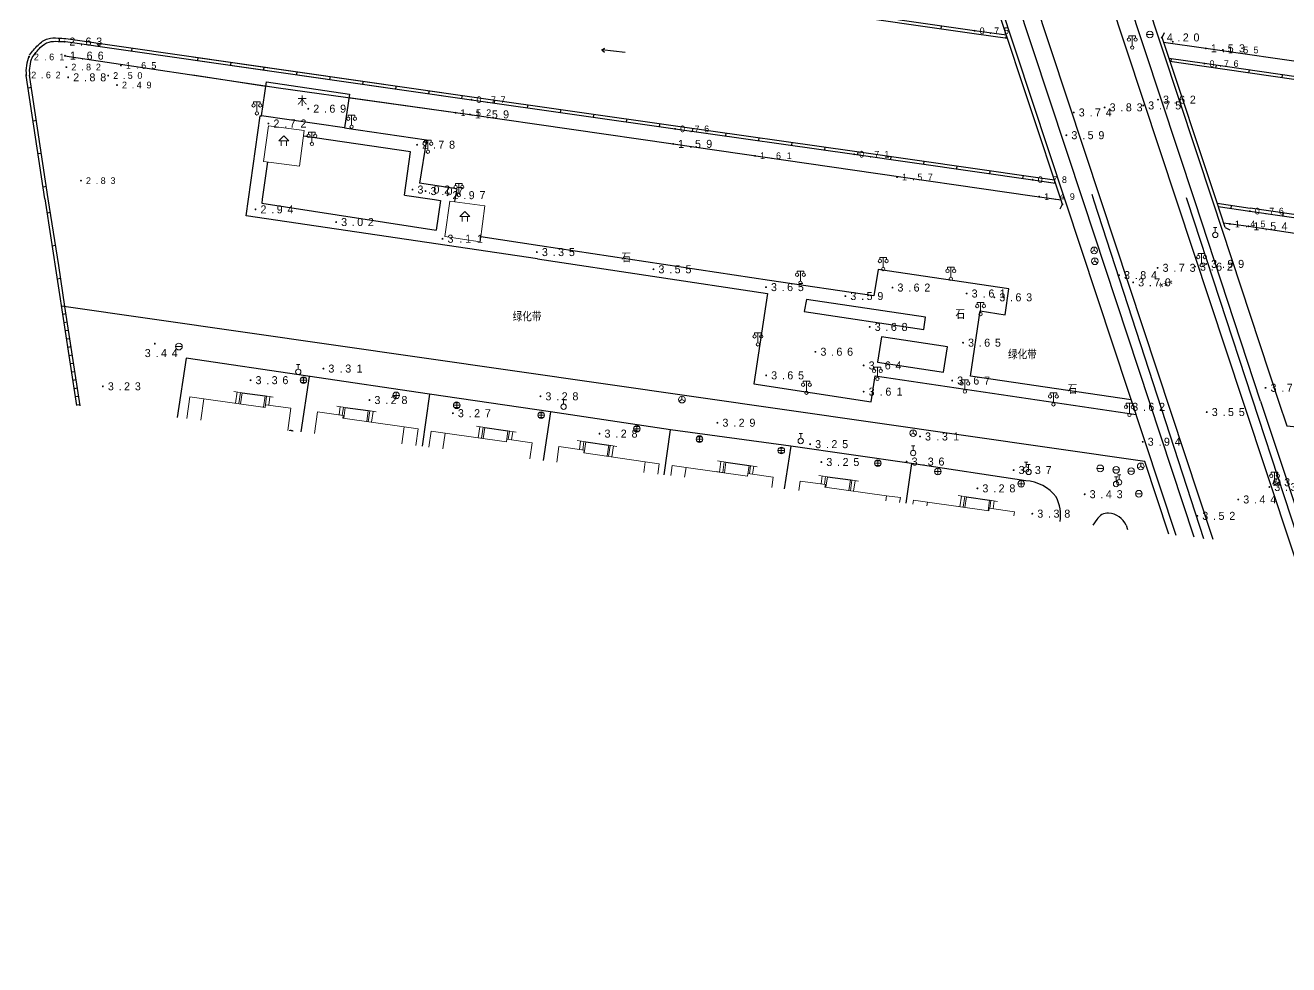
# Model space of a CAD drawing. Header units: metres. Extents: x 342272 to 345188, y 671156 to 672490.
# Drawn here: x 344619.8 to 344809.2, y 671955.6 to 672096.4 of the extents above; entities that cross this region are included whole.
import ezdxf
from ezdxf.enums import TextEntityAlignment as Align

# ---------------------------------------------------------------- set-up
doc = ezdxf.new("R2010")
doc.units = ezdxf.units.M
doc.header["$LTSCALE"] = 0.5
doc.header["$MEASUREMENT"] = 0
doc.layers.add('00-地形', color=251, linetype='Continuous')
doc.layers.add('00-现状标高', color=2, linetype='Continuous', lineweight=0, plot=False)
for name, color, linetype, lineweight in [('公共设施纪念物', 8, 'Continuous', 0), ('普通房屋', 8, 'Continuous', 0), ('通讯及其他管线设施', 252, 'Continuous', 0)]:
    doc.layers.add(name, color=color, linetype=linetype, lineweight=lineweight)
doc.styles.add('Style-MCS_Chinese1', font='MCS_Chinese1.shx', dxfattribs={"bigfont": 'MCS_Chinese1big.shx'})
doc.styles.add('正等线体2.0', font='MCS_Chinese1.shx', dxfattribs={"height": 2, "bigfont": 'MCS_Chinese1big.shx'})
doc.styles.add('正等线体2.4', font='MCS_Chinese1.shx', dxfattribs={"height": 2.4, "bigfont": 'MCS_Chinese1big.shx'})
doc.styles.add('细等线体2.5', font='MCS_Chinese1.shx', dxfattribs={"height": 2.5, "bigfont": 'MCS_Chinese1big.shx'})

# ---------------------------------------------------------------- blocks, each defined once
blk = doc.blocks.new('155210_1')
at = {"layer": '公共设施纪念物', "lineweight": 0}
for p, q in [((-1, 2.9), (-1, 3.5)), ((-1, 3.5), (1, 3.5)), ((0, 0.5), (0, 3.5)), ((1, 3.5), (1, 2.9))]:
    blk.add_line(p, q, dxfattribs=at)
for centre in [(-1, 2.4), (0, 0), (1, 2.4)]:
    blk.add_circle(centre, 0.5, dxfattribs=at)
blk = doc.blocks.new('213400_3')
at = {"layer": '00-现状标高', "linetype": 'Continuous', "lineweight": 0}
h = blk.add_hatch(color=256, dxfattribs=at)
edge = h.paths.add_edge_path()
edge.add_arc((0, 0), 0.3, 0, 360)
blk = doc.blocks.new('174700')
at = {"layer": '通讯及其他管线设施', "linetype": 'Continuous', "lineweight": 0}
for p, q in [((0, 1), (-0.38, 0.18)), ((-0.38, 0.18), (0.38, -0.18)), ((0, -1), (0.38, -0.18))]:
    blk.add_line(p, q, dxfattribs=at)
blk.add_circle((0, 0), 1, dxfattribs=at)
blk = doc.blocks.new('174201')
at = {"layer": '通讯及其他管线设施', "linetype": 'Continuous', "lineweight": 0}
for p, q in [((-1, 0), (1, 0)), ((-0.7, 0.7), (0.7, 0.7)), ((0, -1), (0, 1)), ((-0.7, -0.7), (0.7, -0.7))]:
    blk.add_line(p, q, dxfattribs=at)
blk.add_circle((0, 0), 1, dxfattribs=at)
blk = doc.blocks.new('174100')
at = {"layer": '通讯及其他管线设施', "lineweight": 0}
blk.add_line((-1, 0), (1, 0), dxfattribs=at)
blk.add_circle((0, 0), 1, dxfattribs=at)
blk = doc.blocks.new('175300')
at = {"layer": '通讯及其他管线设施', "lineweight": 0}
for p, q in [((-0.5, 2.2), (0.5, 2.2)), ((0, 0.8), (0, 2.2))]:
    blk.add_line(p, q, dxfattribs=at)
blk.add_circle((0, 0), 0.8, dxfattribs=at)
blk = doc.blocks.new('174200')
at = {"layer": '通讯及其他管线设施', "lineweight": 0}
for p, q in [((-1, 0), (1, 0)), ((0, 1), (0, -1))]:
    blk.add_line(p, q, dxfattribs=at)
blk.add_circle((0, 0), 1, dxfattribs=at)
blk = doc.blocks.new('174601')
at = {"layer": '通讯及其他管线设施', "lineweight": 0}
for q in [(-0.87, -0.5), (0, 1), (0.87, -0.5)]:
    blk.add_line((0, 0), q, dxfattribs=at)
blk.add_circle((0, 0), 1, dxfattribs=at)
blk = doc.blocks.new('156602')
at = {"layer": '公共设施纪念物', "lineweight": 0}
for p, q in [((0, 3), (-1.5, 1.5)), ((-1.5, 1.5), (1.5, 1.5)), ((-0.8, 1.5), (-0.8, 0)), ((1.5, 1.5), (0, 3)), ((0.8, 1.5), (0.8, 0))]:
    blk.add_line(p, q, dxfattribs=at)
blk = doc.blocks.new('213400_4')
at = {"layer": '00-现状标高', "linetype": 'Continuous', "lineweight": 0}
h = blk.add_hatch(color=256, dxfattribs=at)
edge = h.paths.add_edge_path()
edge.add_arc((0, 0), 0.3, 0, 360)
blk = doc.blocks.new('155210')
at = {"layer": '公共设施纪念物', "linetype": 'Continuous', "lineweight": 0}
for p, q in [((-1, 2.9), (-1, 3.5)), ((-1, 3.5), (1, 3.5)), ((0, 0.5), (0, 3.5)), ((1, 3.5), (1, 2.9))]:
    blk.add_line(p, q, dxfattribs=at)
for centre in [(-1, 2.4), (0, 0), (1, 2.4)]:
    blk.add_circle(centre, 0.5, dxfattribs=at)
blk = doc.blocks.new('156602_1')
at = {"layer": '公共设施纪念物', "linetype": 'Continuous', "lineweight": 0}
for p, q in [((0, 3), (-1.5, 1.5)), ((-1.5, 1.5), (1.5, 1.5)), ((-0.8, 1.5), (-0.8, 0)), ((1.5, 1.5), (0, 3)), ((0.8, 1.5), (0.8, 0))]:
    blk.add_line(p, q, dxfattribs=at)
blk = doc.blocks.new('174100_1')
at = {"layer": '通讯及其他管线设施', "linetype": 'Continuous', "lineweight": 0}
blk.add_line((-1, 0), (1, 0), dxfattribs=at)
blk.add_circle((0, 0), 1, dxfattribs=at)

msp = doc.modelspace()

# ---------------------------------------------------------------- hatches: boundary and pattern name
at = {"layer": '00-地形', "lineweight": -3}
msp.add_hatch(color=256, dxfattribs=at).paths.add_polyline_path([(344795.24, 672060.07), (344795.12, 672060.07, 0.195096)])

# ---------------------------------------------------------------- linework, layer by layer
for p, q in [((344795.13, 672070.07), (344782.41, 672108.68)), ((344784.8, 672109.4), (344797.79, 672070.06)), ((344780.35, 672106.52), (344792.42, 672070.07)), ((344778.39, 672070.1), (344767.86, 672102.01)), ((344781.11, 672070.09), (344770.57, 672101.96)), ((344765.77, 672100.09), (344775.7, 672070.1)), ((344762.09, 672095.11), (344739.39, 672098.34)), ((344762.15, 672095.57), (344739.45, 672098.79)), ((344757.14, 672095.81), (344757.2, 672096.27)), ((344765.84, 672098.05), (344775.1, 672070.1)), ((344624.93, 672094.47), (344624.91, 672093.97)), ((344625.92, 672094.4), (344686.78, 672085.68)), ((344767.06, 672094.41), (344762.09, 672095.11)), ((344766.9, 672094.89), (344762.15, 672095.57)), ((344766.85, 672094.47), (344766.91, 672094.89)), ((344790.24, 672094.58), (344790.59, 672095.29)), ((344798.39, 672070.06), (344790.24, 672094.58)), ((344625.86, 672093.96), (344686.72, 672085.24)), ((344630.87, 672093.69), (344630.81, 672093.25)), ((344635.82, 672092.98), (344635.76, 672092.54)), ((344706.28, 672092.72), (344706.72, 672092.95)), ((344709.75, 672092.3), (344706.28, 672092.72)), ((344706.28, 672092.72), (344706.65, 672092.38)), ((344796.8, 672092.93), (344790.44, 672093.83)), ((344828.89, 672088.29), (344796.8, 672092.93)), ((344625.79, 672091.83), (344657.8, 672087.01)), ((344644.95, 672091.67), (344686.78, 672085.68)), ((344644.95, 672091.22), (344686.72, 672085.24)), ((344645.72, 672091.56), (344645.66, 672091.12)), ((344650.67, 672090.86), (344650.61, 672090.41)), ((344796.6, 672090.65), (344791.25, 672091.41)), ((344796.54, 672090.23), (344791.4, 672090.96)), ((344791.59, 672090.94), (344791.65, 672091.35)), ((344828.31, 672086.04), (344796.6, 672090.65)), ((344620, 672088.86), (344620, 672088.87)), ((344622.79, 672070.38), (344620, 672088.86)), ((344623.29, 672070.38), (344620.5, 672088.93)), ((344644.94, 672088.94), (344655.92, 672087.29)), ((344655.62, 672090.15), (344655.56, 672089.7)), ((344660.57, 672089.44), (344660.5, 672088.99)), ((344665.52, 672088.73), (344665.45, 672088.28)), ((344828.25, 672085.63), (344796.54, 672090.23)), ((344798.32, 672089.97), (344798.38, 672090.39)), ((344803.27, 672089.25), (344803.33, 672089.67)), ((344808.22, 672088.53), (344808.28, 672088.95)), ((344620.28, 672087.03), (344620.77, 672087.11)), ((344655.27, 672082.83), (344656.01, 672087.9)), ((344656.01, 672087.9), (344668.43, 672086.07)), ((344657.8, 672087.01), (344686.5, 672083.03)), ((344670.47, 672088.02), (344670.4, 672087.57)), ((344675.42, 672087.31), (344675.35, 672086.86)), ((344668.43, 672086.07), (344667.71, 672081)), ((344668.35, 672085.55), (344686.5, 672083.03)), ((344680.37, 672086.6), (344680.3, 672086.15)), ((344685.32, 672085.89), (344685.25, 672085.45)), ((344686.72, 672085.24), (344717.25, 672080.86)), ((344686.77, 672085.68), (344717.31, 672081.31)), ((344690.2, 672085.19), (344690.13, 672084.75)), ((344686.5, 672083.03), (344716.95, 672078.61)), ((344695.15, 672084.48), (344695.08, 672084.04)), ((344700.1, 672083.77), (344700.03, 672083.33)), ((344705.05, 672083.06), (344704.98, 672082.62)), ((344621.02, 672082.09), (344621.52, 672082.17)), ((344653.31, 672070.32), (344655.04, 672082.82)), ((344655.04, 672082.82), (344655.27, 672082.83)), ((344667.71, 672081), (344655.27, 672082.83)), ((344710, 672082.36), (344709.93, 672081.91)), ((344714.95, 672081.65), (344714.88, 672081.2)), ((344717.31, 672081.31), (344744.16, 672077.51)), ((344677.59, 672077.4), (344661.56, 672079.77)), ((344667.71, 672081), (344679.97, 672079.23)), ((344679.97, 672079.23), (344678.95, 672072.71)), ((344717.25, 672080.86), (344744.09, 672077.06)), ((344719.9, 672080.94), (344719.83, 672080.5)), ((344724.85, 672080.24), (344724.78, 672079.8)), ((344729.8, 672079.54), (344729.73, 672079.1)), ((344676.67, 672070.95), (344677.59, 672077.4)), ((344716.95, 672078.61), (344743.83, 672074.73)), ((344734.75, 672078.84), (344734.68, 672078.4)), ((344739.7, 672078.14), (344739.64, 672077.7)), ((344744.16, 672077.51), (344770.93, 672073.68)), ((344744.65, 672077.44), (344744.59, 672076.99)), ((344621.77, 672077.15), (344622.26, 672077.22)), ((344656.15, 672075.91), (344655.37, 672070.32)), ((344744.09, 672077.06), (344770.85, 672073.24)), ((344749.6, 672076.73), (344749.54, 672076.29)), ((344754.55, 672076.03), (344754.49, 672075.58)), ((344743.83, 672074.73), (344770.79, 672070.81)), ((344759.5, 672075.32), (344759.43, 672074.87)), ((344764.45, 672074.61), (344764.38, 672074.16)), ((344769.4, 672073.9), (344769.33, 672073.46)), ((344770.93, 672073.68), (344774.1, 672073.22)), ((344622.51, 672072.2), (344623.01, 672072.28)), ((344684.51, 672071.87), (344678.95, 672072.71)), ((344684.51, 672071.87), (344684.22, 672070.27)), ((344770.85, 672073.24), (344774.25, 672072.75)), ((344627.55, 672039.4), (344622.82, 672070.38)), ((344624.85, 672060.37), (344623.29, 672070.38)), ((344652.96, 672067.81), (344653.31, 672070.32)), ((344655.37, 672070.32), (344655.28, 672069.71)), ((344655.28, 672069.71), (344681.43, 672065.67)), ((344676.67, 672070.95), (344681.17, 672070.27)), ((344681.17, 672070.27), (344682.09, 672070.13)), ((344682.09, 672070.13), (344681.43, 672065.67)), ((344684.22, 672070.27), (344684.16, 672069.96)), ((344770.79, 672070.81), (344775.1, 672070.21)), ((344775.1, 672070.1), (344775.29, 672069.53)), ((344775.7, 672070.1), (344792.3, 672019.98)), ((344795.03, 672019.65), (344778.39, 672070.1)), ((344779.71, 672071.09), (344780.03, 672070.09)), ((344780.03, 672070.09), (344796.43, 672019.49)), ((344797.9, 672019.32), (344781.11, 672070.09)), ((344792.42, 672070.07), (344802.35, 672040.05)), ((344794.03, 672070.07), (344793.89, 672070.51)), ((344831.43, 671955.94), (344794.03, 672070.07)), ((344805.02, 672040.05), (344795.13, 672070.07)), ((344797.79, 672070.06), (344807.7, 672040.04)), ((344799.71, 672066.09), (344798.39, 672070.06)), ((344798.48, 672069.71), (344803.46, 672068.99)), ((344623.14, 672068.29), (344623.63, 672068.37)), ((344696.62, 672061.39), (344652.96, 672067.81)), ((344775.29, 672069.53), (344774.93, 672068.82)), ((344798.65, 672069.22), (344803.39, 672068.53)), ((344800.61, 672069.4), (344800.54, 672068.95)), ((344803.39, 672068.53), (344834.49, 672064.07)), ((344803.46, 672069.03), (344834.56, 672064.57)), ((344808.41, 672068.32), (344808.34, 672067.82)), ((344799.46, 672066.79), (344803.18, 672066.26)), ((344799.71, 672066.09), (344800.42, 672065.74)), ((344803.18, 672066.26), (344834.01, 672061.68)), ((344696.98, 672063.35), (344688.12, 672064.66)), ((344623.89, 672063.35), (344624.39, 672063.42)), ((344731.38, 672058.13), (344696.98, 672063.35)), ((344625.79, 672054.24), (344624.85, 672060.37)), ((344696.62, 672061.39), (344731.1, 672056.21)), ((344624.65, 672058.4), (344625.14, 672058.48)), ((344747.67, 672059.79), (344747.06, 672055.86)), ((344767.27, 672056.9), (344747.67, 672059.79)), ((344747.06, 672055.86), (344731.38, 672058.13)), ((344766.73, 672052.98), (344767.27, 672056.9)), ((344731.1, 672056.21), (344729.07, 672042.64)), ((344736.95, 672055.31), (344736.61, 672053.49)), ((344754.76, 672052.64), (344736.95, 672055.31)), ((344787.66, 672031.02), (344625.29, 672054.31)), ((344625.46, 672053.09), (344625.95, 672053.17)), ((344628.06, 672039.34), (344625.79, 672054.24)), ((344736.61, 672053.49), (344754.54, 672050.8)), ((344761.51, 672043.8), (344762.96, 672053.57)), ((344762.96, 672053.57), (344766.73, 672052.98)), ((344625.65, 672051.85), (344626.14, 672051.93)), ((344754.54, 672050.8), (344754.76, 672052.64)), ((344625.83, 672050.62), (344626.33, 672050.69)), ((344626.02, 672049.38), (344626.52, 672049.46)), ((344748.19, 672049.69), (344747.59, 672045.91)), ((344758.08, 672048.21), (344748.19, 672049.69)), ((344626.21, 672048.15), (344626.71, 672048.22)), ((344626.4, 672046.91), (344626.89, 672046.99)), ((344757.5, 672044.42), (344758.08, 672048.21)), ((344626.59, 672045.68), (344627.08, 672045.75)), ((344643.96, 672046.5), (344642.62, 672037.62)), ((344680.43, 672041.08), (344643.96, 672046.5)), ((344747.59, 672045.91), (344757.5, 672044.42)), ((344626.78, 672044.44), (344627.27, 672044.52)), ((344626.96, 672043.21), (344627.46, 672043.28)), ((344662.38, 672043.76), (344661.13, 672035.44)), ((344746.66, 672039.94), (344747.25, 672043.87)), ((344747.25, 672043.87), (344786.34, 672038.06)), ((344785.6, 672040.23), (344761.51, 672043.8)), ((344627.15, 672041.97), (344627.65, 672042.04)), ((344652.35, 672041.32), (344655.8, 672040.83)), ((344729.07, 672042.64), (344746.66, 672039.94)), ((344627.34, 672040.73), (344627.84, 672040.81)), ((344627.53, 672039.5), (344628.02, 672039.57)), ((344680.43, 672041.08), (344679.35, 672033.29)), ((344698.58, 672038.45), (344680.43, 672041.08)), ((344802.35, 672040.05), (344822.62, 671978.84)), ((344805.02, 672040.05), (344832.94, 671955.58)), ((344807.7, 672040.04), (344808.92, 672036.36)), ((344667.8, 672039.12), (344671.26, 672038.63)), ((344698.58, 672038.45), (344697.48, 672031.15)), ((344716.58, 672035.74), (344698.58, 672038.45)), ((344688.74, 672036.1), (344692.19, 672035.61)), ((344715.6, 672029.02), (344716.58, 672035.74)), ((344734.58, 672033.29), (344716.58, 672035.74)), ((344808.92, 672036.36), (344826.88, 672034.45)), ((344703.85, 672033.96), (344707.3, 672033.47)), ((344734.58, 672033.29), (344733.62, 672026.89)), ((344752.68, 672030.71), (344734.58, 672033.29)), ((344724.87, 672030.91), (344728.33, 672030.42)), ((344752.68, 672030.71), (344751.83, 672024.75)), ((344769.83, 672028.12), (344752.68, 672030.71)), ((344791.26, 672020.1), (344787.66, 672031.02)), ((344740.07, 672028.73), (344743.52, 672028.24)), ((344760.92, 672025.7), (344764.38, 672025.21)), ((344780.47, 672022.31), (344779.85, 672021.44)), ((344784.84, 672021.44), (344785.04, 672020.83))]:
    msp.add_line(p, q, dxfattribs=at)
for centre, radius, start, end in [((344625.37, 672089.57), 5.42, 155.9384, 187.4168), ((344625.37, 672089.57), 4.92, 155.9384, 187.4168), ((344769.36, 672021.73), 6.41, 38.4244, 85.7891), ((344769.07, 672023), 5.96, 350.5611, 27.0326), ((344782.13, 672021.39), 1.89, 86.8569, 150.7452), ((344782, 672020.18), 3.11, 23.9365, 85.6988)]:
    msp.add_arc(centre, radius, start, end, dxfattribs=at)
for points in [[(344620.5, 672091.89), (344621.75, 672093.43), (344623.24, 672094.37), (344624.75, 672094.48), (344625.92, 672094.4)], [(344620.88, 672091.57), (344622.09, 672093.05), (344623.4, 672093.88), (344624.76, 672093.98), (344625.86, 672093.96)]]:
    msp.add_spline(points, degree=3, dxfattribs=at)
at = {"layer": '公共设施纪念物', "lineweight": 0, "flags": 128}
for points in [[(344655.57, 672075.99), (344656.29, 672081.32), (344661.67, 672080.61), (344660.96, 672075.27), (344655.57, 672075.99)], [(344688.02, 672063.95), (344682.75, 672064.71), (344683.47, 672070.05), (344688.75, 672069.34), (344688.02, 672063.95)]]:
    msp.add_lwpolyline(points, dxfattribs=at)
at = {"layer": '普通房屋', "lineweight": 0}
for p, q in [((344651.1, 672041.5), (344652.35, 672041.32)), ((344651.59, 672041.43), (344651.35, 672039.75)), ((344652.09, 672041.36), (344651.85, 672039.68)), ((344652.35, 672041.32), (344652.11, 672039.64)), ((344655.57, 672039.15), (344655.8, 672040.83)), ((344655.79, 672039.12), (344656.02, 672040.79)), ((344655.8, 672040.83), (344657.01, 672040.63)), ((344656.34, 672039.45), (344656.52, 672040.71)), ((344666.55, 672039.3), (344667.8, 672039.12)), ((344667.05, 672039.23), (344666.87, 672037.98)), ((344667.54, 672039.16), (344667.36, 672037.91)), ((344667.8, 672039.12), (344667.57, 672037.48)), ((344671.02, 672036.99), (344671.26, 672038.63)), ((344671.24, 672036.96), (344671.48, 672038.59)), ((344671.26, 672038.63), (344672.46, 672038.43)), ((344671.74, 672036.89), (344671.97, 672038.51)), ((344687.49, 672036.28), (344688.74, 672036.1)), ((344687.98, 672036.21), (344687.75, 672034.56)), ((344688.48, 672036.14), (344688.24, 672034.49)), ((344688.74, 672036.1), (344688.5, 672034.45)), ((344691.96, 672033.95), (344692.19, 672035.61)), ((344692.19, 672035.61), (344693.4, 672035.41)), ((344692.23, 672034.31), (344692.41, 672035.57)), ((344692.73, 672034.24), (344692.91, 672035.49)), ((344702.59, 672034.14), (344703.85, 672033.96)), ((344703.09, 672034.07), (344702.91, 672032.8)), ((344703.58, 672034), (344703.4, 672032.73)), ((344703.85, 672033.96), (344703.61, 672032.29)), ((344707.06, 672031.8), (344707.3, 672033.47)), ((344707.28, 672031.77), (344707.52, 672033.43)), ((344707.3, 672033.47), (344708.51, 672033.27)), ((344707.78, 672031.7), (344708.01, 672033.35)), ((344723.62, 672031.09), (344724.87, 672030.91)), ((344724.12, 672031.02), (344723.89, 672029.43)), ((344724.61, 672030.95), (344724.38, 672029.36)), ((344724.87, 672030.91), (344724.65, 672029.32)), ((344728.1, 672028.83), (344728.33, 672030.42)), ((344728.33, 672030.42), (344729.53, 672030.22)), ((344728.38, 672029.19), (344728.55, 672030.38)), ((344728.87, 672029.12), (344729.04, 672030.3)), ((344724.65, 672029.32), (344723.39, 672029.5)), ((344738.81, 672028.91), (344740.07, 672028.73)), ((344739.31, 672028.84), (344739.14, 672027.64)), ((344739.8, 672028.77), (344739.63, 672027.58)), ((344740.07, 672028.73), (344739.84, 672027.14)), ((344743.29, 672026.65), (344743.52, 672028.24)), ((344743.52, 672028.24), (344744.73, 672028.04)), ((344743.52, 672026.63), (344743.74, 672028.2)), ((344744.01, 672026.56), (344744.23, 672028.12)), ((344760.69, 672024.12), (344759.44, 672024.3)), ((344759.67, 672025.89), (344760.92, 672025.71)), ((344760.16, 672025.82), (344759.94, 672024.23)), ((344760.66, 672025.74), (344760.43, 672024.16)), ((344760.92, 672025.71), (344760.69, 672024.12)), ((344764.15, 672023.62), (344764.38, 672025.21)), ((344764.38, 672025.21), (344765.58, 672025.01)), ((344764.43, 672023.99), (344764.59, 672025.18)), ((344764.92, 672023.92), (344765.09, 672025.09))]:
    msp.add_line(p, q, dxfattribs=at)
at = {"layer": '普通房屋', "lineweight": 0, "flags": 128}
for points in [[(344646.6, 672040.42), (344644.52, 672040.71), (344644.06, 672037.45)], [(344655.81, 672039.12), (344646.6, 672040.42), (344646.15, 672037.2)], [(344659.2, 672035.67), (344659.67, 672038.98), (344655.87, 672039.52), (344655.81, 672039.12)], [(344663.22, 672035.19), (344663.67, 672038.43), (344667.47, 672037.89), (344667.42, 672037.5)], [(344667.42, 672037.5), (344676.63, 672036.2), (344676.27, 672033.65)], [(344676.63, 672036.2), (344678.71, 672035.91), (344678.36, 672033.41)], [(344682.78, 672035.27), (344680.7, 672035.57), (344680.35, 672033.17)], [(344691.98, 672033.95), (344682.78, 672035.27), (344682.44, 672032.93)], [(344695.49, 672031.39), (344695.84, 672033.79), (344692.04, 672034.34), (344691.98, 672033.95)], [(344699.5, 672030.92), (344699.83, 672033.24), (344703.63, 672032.7), (344703.58, 672032.3)], [(344703.58, 672032.3), (344712.78, 672030.98), (344712.55, 672029.38)], [(344712.78, 672030.98), (344714.86, 672030.68), (344714.64, 672029.13)], [(344718.89, 672030.13), (344716.81, 672030.42), (344716.59, 672028.9)], [(344728.09, 672028.82), (344718.89, 672030.13), (344718.68, 672028.66)], [(344731.73, 672027.12), (344731.95, 672028.68), (344728.15, 672029.22), (344728.09, 672028.82)], [(344735.77, 672026.64), (344735.97, 672028.08), (344739.77, 672027.56), (344739.71, 672027.16)], [(344739.71, 672027.16), (344748.93, 672025.88), (344748.82, 672025.1)], [(344748.93, 672025.88), (344751.01, 672025.59), (344750.9, 672024.86)], [(344755.06, 672024.92), (344752.98, 672025.22), (344752.9, 672024.62)], [(344764.27, 672023.61), (344755.06, 672024.92), (344754.98, 672024.38)], [(344768.04, 672022.84), (344768.13, 672023.46), (344764.33, 672024), (344764.27, 672023.61)]]:
    msp.add_lwpolyline(points, dxfattribs=at)
at = {"layer": '通讯及其他管线设施', "lineweight": 0}
msp.add_line((344659.65, 672035.61), (344659.65, 672035.72), dxfattribs=at)
at = {"layer": '通讯及其他管线设施', "lineweight": 0, "flags": 128}
msp.add_lwpolyline([(344659.39, 672035.64), (344660, 672035.57, 0.343972)], format="xyb", close=True, dxfattribs=at)

# ---------------------------------------------------------------- block references
at = {"layer": '00-现状标高', "linetype": 'Continuous', "lineweight": 0, "xscale": 0.5, "yscale": 0.5, "zscale": 0.5}
for p in [(344762.15, 672095.57), (344790.2, 672094.56), (344625.7, 672093.94), (344791.85, 672093.93), (344796.8, 672092.93), (344799.36, 672092.69), (344620.39, 672091.64), (344625.79, 672091.83), (344796.6, 672090.65), (344619.99, 672088.93), (344626, 672090.12), (344626.28, 672088.59), (344632.27, 672088.85), (344634.18, 672090.37), (344633.59, 672087.43), (344686.72, 672085.24), (344789.63, 672085.24), (344662.26, 672083.88), (344684.34, 672083.28), (344686.5, 672083.03), (344777, 672083.32), (344781.63, 672084.08), (344787.41, 672084.37), (344656.29, 672081.67), (344717.25, 672080.86), (344775.9, 672079.91), (344678.57, 672078.48), (344716.95, 672078.61), (344729.22, 672076.83), (344744.09, 672077.06), (344750.52, 672073.64), (344628.19, 672073.1), (344677.88, 672071.76), (344679.84, 672071.54), (344770.85, 672073.24), (344683.13, 672070.92), (344771.82, 672070.7)]:
    msp.add_blockref('213400_4', p, dxfattribs=at)
at = {"layer": '00-现状标高', "lineweight": 0, "xscale": 0.5, "yscale": 0.5, "zscale": 0.5}
for p in [(344775.32, 672069.55), (344654.35, 672068.8), (344803.39, 672068.53), (344666.44, 672066.89), (344800.41, 672066.61), (344803.18, 672066.26), (344682.38, 672064.39), (344696.53, 672062.4), (344795.18, 672060.21), (344796.85, 672060.62), (344714, 672059.82), (344783.79, 672058.93), (344789.57, 672060.03), (344730.87, 672057.14), (344749.83, 672057.07), (344785.91, 672057.85), (344742.77, 672055.8), (344760.95, 672056.18), (344765.1, 672055.61), (344746.42, 672051.18), (344760.41, 672048.81), (344639.27, 672048.67), (344738.28, 672047.45), (344664.53, 672044.93), (344745.51, 672045.41), (344653.61, 672043.19), (344730.9, 672043.91), (344758.78, 672043.14), (344631.47, 672042.27), (344745.51, 672041.47), (344805.75, 672042.05), (344671.43, 672040.22), (344697.06, 672040.78), (344683.94, 672038.24), (344785.02, 672039.19), (344796.94, 672038.41), (344723.59, 672036.81), (344705.92, 672035.18), (344737.49, 672033.6), (344753.96, 672034.75), (344787.34, 672033.96), (344739.17, 672030.92), (344751.95, 672030.99), (344767.99, 672029.72), (344807.8, 672027.89), (344762.56, 672026.98), (344778.64, 672026.1), (344806.32, 672027.18), (344801.66, 672025.31), (344770.79, 672023.18), (344795.52, 672022.85)]:
    msp.add_blockref('213400_3', p, dxfattribs=at)
at = {"layer": '公共设施纪念物', "lineweight": 0, "xscale": 0.5, "yscale": 0.5, "zscale": 0.5}
for name, p in [('155210', (344785.77, 672093.04)), ('155210', (344654.56, 672083.18)), ('155210', (344668.76, 672081.19)), ('156602_1', (344658.62, 672078.3)), ('155210', (344662.82, 672078.6)), ('155210', (344680.19, 672077.43)), ('155210', (344684.85, 672070.94)), ('156602', (344685.75, 672067)), ('155210_1', (344796.16, 672060.44)), ('155210_1', (344748.44, 672059.84)), ('155210_1', (344736.02, 672057.79)), ('155210_1', (344758.58, 672058.38)), ('155210_1', (344763.03, 672053.1)), ('155210_1', (344729.67, 672048.55)), ('155210_1', (344747.57, 672043.39)), ('155210_1', (344760.69, 672041.5)), ('155210_1', (344736.93, 672041.32)), ('155210_1', (344773.95, 672039.57)), ('155210_1', (344785.34, 672037.99)), ('155210_1', (344807.11, 672027.65))]:
    msp.add_blockref(name, p, dxfattribs=at)
at = {"layer": '通讯及其他管线设施', "lineweight": 0, "xscale": 0.5, "yscale": 0.5, "zscale": 0.5}
for name, p in [('174100_1', (344788.4, 672095.02)), ('175300', (344798.21, 672064.97)), ('174601', (344780.06, 672062.65)), ('174601', (344780.15, 672061.02)), ('174100', (344642.88, 672048.23)), ('175300', (344660.76, 672044.45)), ('174201', (344661.56, 672043.21)), ('174200', (344675.44, 672040.92)), ('174201', (344684.51, 672039.43)), ('175300', (344700.54, 672039.21)), ('174601', (344718.28, 672040.28)), ('174201', (344697.16, 672037.94)), ('174201', (344711.52, 672035.89)), ('174601', (344752.92, 672035.25)), ('174201', (344720.9, 672034.37)), ('175300', (344736.07, 672034.08)), ('174201', (344733.17, 672032.66)), ('175300', (344752.93, 672032.27)), ('174201', (344747.63, 672030.76)), ('174200', (344756.64, 672029.52)), ('175300', (344769.87, 672029.81)), ('175300', (344770.24, 672029.45)), ('174100', (344780.98, 672029.98)), ('174100', (344783.35, 672029.74)), ('174100', (344785.6, 672029.57)), ('174601', (344787.04, 672030.28)), ('174200', (344769.12, 672027.68)), ('175300', (344783.34, 672027.63)), ('175300', (344783.81, 672027.9)), ('174700', (344807.44, 672027.93)), ('174100', (344786.76, 672026.18))]:
    msp.add_blockref(name, p, dxfattribs=at)

# ---------------------------------------------------------------- texts
at = {"layer": '00-地形', "lineweight": -3}
for s, style, p in [('木', '细等线体2.5', (344660.63, 672084.31)), ('石', 'Style-MCS_Chinese1', (344709.2, 672060.87)), ('石', 'Style-MCS_Chinese1', (344759.27, 672052.38)), ('石', 'Style-MCS_Chinese1', (344776.08, 672041.13))]:
    msp.add_text(s, height=1.25, dxfattribs=dict(at, style=style)).set_placement(p)
at = {"layer": '00-地形', "lineweight": -3, "style": 'Style-MCS_Chinese1'}
msp.add_text('***', height=1.375, rotation=18.0091, dxfattribs=at).set_placement((344790.08, 672056.37))
at = {"layer": '00-地形', "lineweight": -3, "style": '细等线体2.5'}
for p in [(344695.06, 672052.65), (344769.3, 672046.97)]:
    msp.add_text('绿化带', height=1.25, dxfattribs=at).set_placement(p, align=Align.MIDDLE_CENTER)
at = {"layer": '00-现状标高', "lineweight": 0, "attachment_point": 4, "line_spacing_factor": 0.722892}
for s, insert, char_height, style in [('\\T1.805;2.63', (344626.45, 672093.94), 1.2, '正等线体2.4'), ('\\T1.952;0.75', (344762.9, 672095.56), 1, '正等线体2.0'), ('\\T1.794;4.20', (344790.95, 672094.56), 1.2, '正等线体2.4'), ('\\T1.864;1.66', (344626.54, 672091.83), 1.2, '正等线体2.4'), ('\\T1.891;1.53', (344797.55, 672092.93), 1.2, '正等线体2.4'), ('\\T2.069;1.55', (344800.11, 672092.69), 1, '正等线体2.0'), ('\\T2.053;2.61', (344621.14, 672091.64), 1, '正等线体2.0'), ('\\T1.979;2.82', (344626.75, 672090.12), 1, '正等线体2.0'), ('\\T2.053;1.65', (344634.93, 672090.36), 1, '正等线体2.0'), ('\\T1.940;0.76', (344797.35, 672090.64), 1, '正等线体2.0'), ('\\T1.966;2.62', (344620.74, 672088.93), 1, '正等线体2.0'), ('\\T1.816;2.88', (344627.03, 672088.58), 1.2, '正等线体2.4'), ('\\T1.952;2.50', (344633.02, 672088.85), 1, '正等线体2.0'), ('\\T1.979;2.49', (344634.34, 672087.43), 1, '正等线体2.0'), ('\\T1.952;0.77', (344687.47, 672085.23), 1, '正等线体2.0'), ('\\T1.816;3.75', (344788.16, 672084.37), 1.2, '正等线体2.4'), ('\\T1.805;3.62', (344790.38, 672085.24), 1.2, '正等线体2.4'), ('\\T1.805;2.69', (344663.01, 672083.88), 1.2, '正等线体2.4'), ('\\T2.069;1.52', (344685.09, 672083.28), 1, '正等线体2.0'), ('\\T1.891;1.59', (344687.25, 672083.03), 1.2, '正等线体2.4'), ('\\T1.816;3.74', (344777.75, 672083.32), 1.2, '正等线体2.4'), ('\\T1.816;3.83', (344782.38, 672084.08), 1.2, '正等线体2.4'), ('\\T1.816;2.72', (344657.04, 672081.67), 1.2, '正等线体2.4'), ('\\T1.940;0.76', (344718, 672080.86), 1, '正等线体2.0'), ('\\T1.891;1.59', (344717.7, 672078.61), 1.2, '正等线体2.4'), ('\\T1.816;3.59', (344776.65, 672079.91), 1.2, '正等线体2.4'), ('\\T1.816;2.78', (344679.32, 672078.48), 1.2, '正等线体2.4'), ('\\T2.157;1.61', (344729.97, 672076.83), 1, '正等线体2.0'), ('\\T2.037;0.71', (344744.84, 672077.06), 1, '正等线体2.0'), ('\\T1.979;2.83', (344628.94, 672073.1), 1, '正等线体2.0'), ('\\T2.069;1.57', (344751.27, 672073.63), 1, '正等线体2.0'), ('\\T1.952;0.78', (344771.6, 672073.24), 1, '正等线体2.0'), ('\\T1.794;3.02', (344678.63, 672071.76), 1.2, '正等线体2.4'), ('\\T1.794;3.07', (344680.59, 672071.53), 1.2, '正等线体2.4'), ('\\T1.816;2.97', (344683.88, 672070.92), 1.2, '正等线体2.4'), ('\\T2.069;1.49', (344772.57, 672070.7), 1, '正等线体2.0'), ('\\T1.816;2.94', (344655.1, 672068.79), 1.2, '正等线体2.4'), ('\\T1.940;0.76', (344804.14, 672068.53), 1, '正等线体2.0'), ('\\T1.794;3.02', (344667.19, 672066.89), 1.2, '正等线体2.4'), ('\\T2.069;1.45', (344801.16, 672066.61), 1, '正等线体2.0'), ('\\T1.891;1.54', (344803.93, 672066.26), 1.2, '正等线体2.4'), ('\\T1.980;3.11', (344683.13, 672064.39), 1.2, '正等线体2.4'), ('\\T1.816;3.35', (344697.28, 672062.39), 1.2, '正等线体2.4'), ('\\T1.816;3.55', (344714.75, 672059.81), 1.2, '正等线体2.4'), ('\\T1.816;3.73', (344790.32, 672060.03), 1.2, '正等线体2.4'), ('\\T1.805;3.62', (344795.93, 672060.2), 1.2, '正等线体2.4'), ('\\T1.816;3.99', (344797.6, 672060.62), 1.2, '正等线体2.4'), ('\\T1.816;3.84', (344784.54, 672058.93), 1.2, '正等线体2.4'), ('\\T1.794;3.70', (344786.66, 672057.85), 1.2, '正等线体2.4'), ('\\T1.805;3.65', (344731.62, 672057.14), 1.2, '正等线体2.4'), ('\\T1.805;3.62', (344750.58, 672057.07), 1.2, '正等线体2.4'), ('\\T1.877;3.61', (344761.7, 672056.18), 1.2, '正等线体2.4'), ('\\T1.816;3.59', (344743.52, 672055.8), 1.2, '正等线体2.4'), ('\\T1.805;3.63', (344765.85, 672055.61), 1.2, '正等线体2.4'), ('\\T1.805;3.68', (344747.17, 672051.17), 1.2, '正等线体2.4'), ('\\T1.805;3.65', (344761.16, 672048.81), 1.2, '正等线体2.4'), ('\\T1.816;3.44', (344637.75, 672047.25), 1.2, '正等线体2.4'), ('\\T1.794;3.66', (344739.03, 672047.45), 1.2, '正等线体2.4'), ('\\T1.891;3.31', (344665.28, 672044.93), 1.2, '正等线体2.4'), ('\\T1.805;3.64', (344746.26, 672045.4), 1.2, '正等线体2.4'), ('\\T1.805;3.36', (344654.36, 672043.19), 1.2, '正等线体2.4'), ('\\T1.805;3.65', (344731.65, 672043.91), 1.2, '正等线体2.4'), ('\\T1.805;3.67', (344759.53, 672043.13), 1.2, '正等线体2.4'), ('\\T1.816;3.23', (344632.22, 672042.27), 1.2, '正等线体2.4'), ('\\T1.816;3.28', (344697.81, 672040.77), 1.2, '正等线体2.4'), ('\\T1.877;3.61', (344746.26, 672041.47), 1.2, '正等线体2.4'), ('\\T1.816;3.74', (344806.5, 672042.05), 1.2, '正等线体2.4'), ('\\T1.816;3.28', (344672.18, 672040.21), 1.2, '正等线体2.4'), ('\\T1.805;3.62', (344785.77, 672039.19), 1.2, '正等线体2.4'), ('\\T1.816;3.27', (344684.69, 672038.24), 1.2, '正等线体2.4'), ('\\T1.816;3.55', (344797.69, 672038.41), 1.2, '正等线体2.4'), ('\\T1.816;3.28', (344706.67, 672035.18), 1.2, '正等线体2.4'), ('\\T1.816;3.29', (344724.34, 672036.81), 1.2, '正等线体2.4'), ('\\T1.816;3.25', (344738.24, 672033.6), 1.2, '正等线体2.4'), ('\\T1.891;3.31', (344754.71, 672034.75), 1.2, '正等线体2.4'), ('\\T1.816;3.94', (344788.09, 672033.96), 1.2, '正等线体2.4'), ('\\T1.816;3.25', (344739.92, 672030.92), 1.2, '正等线体2.4'), ('\\T1.805;3.36', (344752.7, 672030.99), 1.2, '正等线体2.4'), ('\\T1.816;3.37', (344768.74, 672029.72), 1.2, '正等线体2.4'), ('\\T1.794;3.40', (344808.55, 672027.89), 1.2, '正等线体2.4'), ('\\T1.816;3.28', (344763.31, 672026.97), 1.2, '正等线体2.4'), ('\\T1.816;3.43', (344779.39, 672026.1), 1.2, '正等线体2.4'), ('\\T1.816;3.37', (344807.07, 672027.17), 1.2, '正等线体2.4'), ('\\T1.816;3.44', (344802.41, 672025.31), 1.2, '正等线体2.4'), ('\\T1.816;3.38', (344771.54, 672023.18), 1.2, '正等线体2.4'), ('\\T1.816;3.52', (344796.27, 672022.85), 1.2, '正等线体2.4')]:
    msp.add_mtext(s, dxfattribs=dict(at, insert=insert, char_height=char_height, style=style))

doc.saveas('drawing.dxf')
